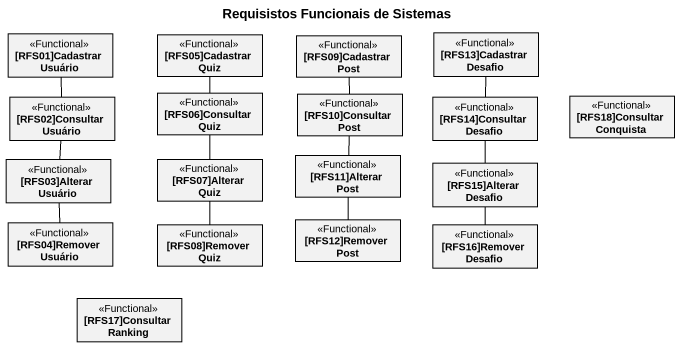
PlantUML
@startuml
title Requisistos Funcionais de Sistemas
hide circle
hide empty members
class "[RFS01]Cadastrar Usuário" as RFS01_Cadastrar_Usuário <<Functional>>
class "[RFS05]Cadastrar Quiz" as RFS05_Cadastrar_Quiz <<Functional>>
class "[RFS09]Cadastrar Post" as RFS09_Cadastrar_Post <<Functional>>
class "[RFS13]Cadastrar Desafio" as RFS13_Cadastrar_Desafio <<Functional>>
class "[RFS02]Consultar Usuário" as RFS02_Consultar_Usuário <<Functional>>
class "[RFS06]Consultar Quiz" as RFS06_Consultar_Quiz <<Functional>>
class "[RFS10]Consultar Post" as RFS10_Consultar_Post <<Functional>>
class "[RFS14]Consultar Desafio" as RFS14_Consultar_Desafio <<Functional>>
class "[RFS18]Consultar Conquista" as RFS18_Consultar_Conquista <<Functional>>
class "[RFS11]Alterar Post" as RFS11_Alterar_Post <<Functional>>
class "[RFS03]Alterar Usuário" as RFS03_Alterar_Usuário <<Functional>>
class "[RFS07]Alterar Quiz" as RFS07_Alterar_Quiz <<Functional>>
class "[RFS15]Alterar Desafio" as RFS15_Alterar_Desafio <<Functional>>
class "[RFS04]Remover Usuário" as RFS04_Remover_Usuário <<Functional>>
class "[RFS08]Remover Quiz" as RFS08_Remover_Quiz <<Functional>>
class "[RFS12]Remover Post" as RFS12_Remover_Post <<Functional>>
class "[RFS16]Remover Desafio" as RFS16_Remover_Desafio <<Functional>>
class "[RFS17]Consultar Ranking" as RFS17_Consultar_Ranking <<Functional>>
RFS01_Cadastrar_Usuário -- RFS02_Consultar_Usuário
RFS05_Cadastrar_Quiz -- RFS06_Consultar_Quiz
RFS09_Cadastrar_Post -- RFS10_Consultar_Post
RFS13_Cadastrar_Desafio -- RFS14_Consultar_Desafio
RFS02_Consultar_Usuário -- RFS03_Alterar_Usuário
RFS06_Consultar_Quiz -- RFS07_Alterar_Quiz
RFS10_Consultar_Post -- RFS11_Alterar_Post
RFS14_Consultar_Desafio -- RFS15_Alterar_Desafio
RFS11_Alterar_Post -- RFS12_Remover_Post
RFS03_Alterar_Usuário -- RFS04_Remover_Usuário
RFS07_Alterar_Quiz -- RFS08_Remover_Quiz
RFS15_Alterar_Desafio -- RFS16_Remover_Desafio
@enduml
